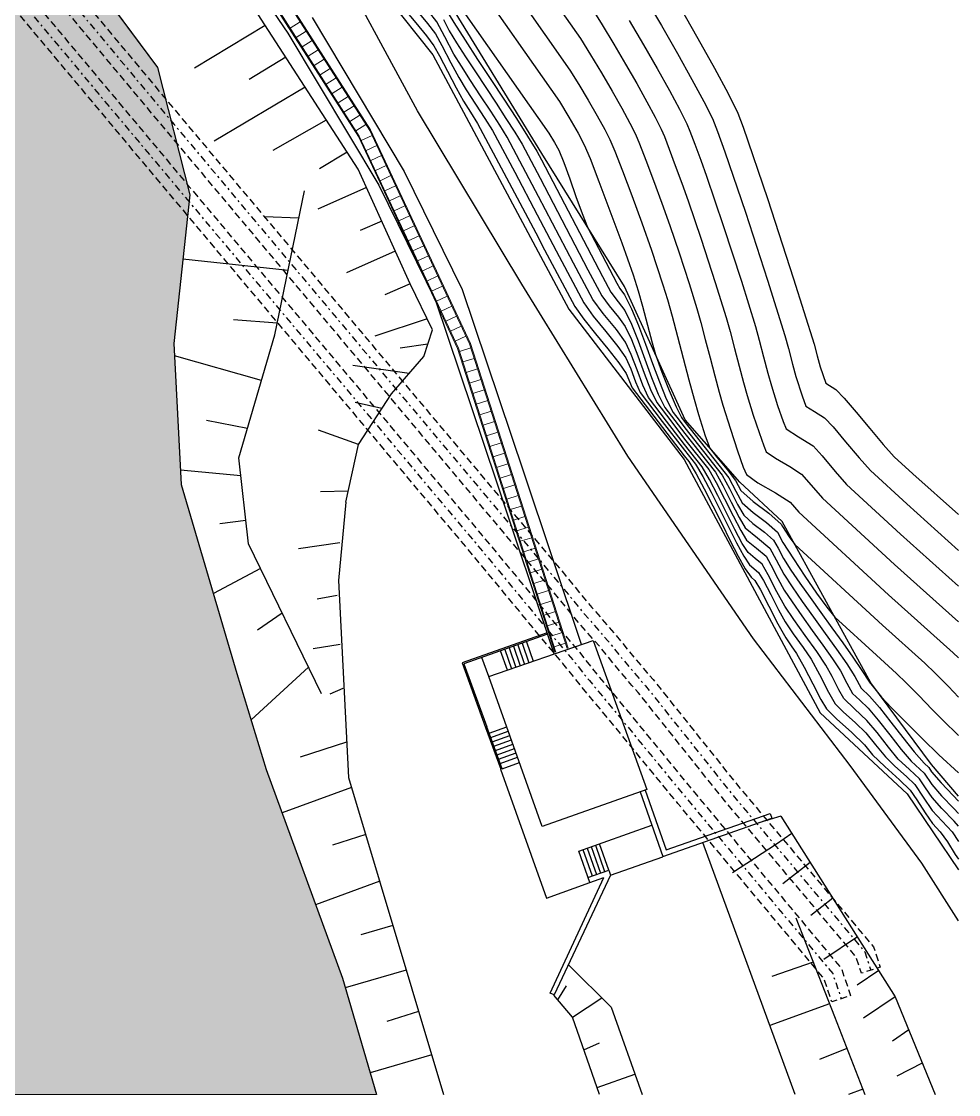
# Model space of a CAD drawing. Extents: x 106 to 63544, y 61 to 109321.
# Drawn here: x 62536.2 to 62587, y 108404 to 108462.1 of the extents above; entities that cross this region are included whole.
import ezdxf

# ---------------------------------------------------------------- set-up
doc = ezdxf.new("R2010")
doc.units = 0
doc.header["$LTSCALE"] = 1.000087
doc.linetypes.add('TRATTEGGIATA2', pattern=[9.525, 6.35, -3.175])
doc.linetypes.add('TRATTOPUNTO2', pattern=[0.5, 0.25, -0.125, 0, -0.125])
for name, color, linetype in [('Bâti', 7, 'Continuous'), ('CANALISATION', 2, 'Continuous'), ('colore lago', 131, 'Continuous'), ('Conduite 1000', 170, 'Continuous'), ('curve livello 5m', 7, 'Continuous'), ('Limite fiume', 6, 'Continuous'), ('pendenze', 2, 'Continuous'), ('Per+Mod Surf', 7, 'Continuous'), ('SCALE', 2, 'Continuous'), ('Strade', 7, 'Continuous'), ('TalusHautBas', 7, 'Continuous')]:
    doc.layers.add(name, color=color, linetype=linetype)
doc.layers.add('Colori bordi', color=5, linetype='Continuous', plot=False)
doc.layers.add('no_plot', color=5, linetype='Continuous', plot=False)

msp = doc.modelspace()

# ---------------------------------------------------------------- hatches: boundary and pattern name
at = {"layer": 'colore lago', "linetype": 'Continuous', "lineweight": 0}
msp.add_hatch(color=256, dxfattribs=at).paths.add_polyline_path([(62547.915, 108426.777), (62544.897, 108437.007), (62544.493, 108444.651), (62545.356, 108452.699), (62543.608, 108459.606), (62537.06, 108468.431), (62530.397, 108473.862), (62527.61, 108478.063), (62523.513, 108483.362), (62517.305, 108489.509), (62515.162, 108489.283), (62513.59, 108490.987), (62513.852, 108495.246), (62504.8525, 108507.6407), (62496.2824, 108519.4437), (62493.4014, 108518.757), (62485.5032, 108525.1604), (62484.7579, 108528.2876), (62471.3967, 108544.2803), (62471.5206, 108544.3809), (62471.307, 108544.63), (62466.582, 108550.14), (62461.323, 108555.669), (62452.234, 108564.908), (62445.975, 108571.355), (62438.597, 108578.993), (62431.968, 108586.051), (62422.759, 108596.383), (62419.614, 108600.43), (62408.579, 108615.912), (62402.883, 108625.0487), (62402.4305, 108624.7677), (62397.5893, 108621.7618), (62392.2713, 108618.4598), (62379.582, 108610.581), (62385.6199, 108600.9197), (62400.115, 108577.726), (62397.691, 108576.1999), (62399.555, 108573.013), (62400.542, 108570.997), (62402.182, 108566.645), (62403.779, 108562.376), (62405.518, 108558.228), (62408.196, 108552.888), (62411.192, 108547.807), (62415.156, 108541.54), (62417.6769, 108537.4811), (62418.985, 108535.375), (62423.804, 108527.74), (62427.4007, 108522.066), (62428.917, 108522.33), (62431.999, 108520.483), (62435.209, 108517.103), (62435.248, 108508.375), (62442.532, 108497.745), (62448.327, 108490.271), (62457.902, 108478.106), (62469.007, 108462.331), (62468.89, 108461.9807), (62477.152, 108449.843), (62486.864, 108436.011), (62496.889, 108418.536), (62504.8002, 108403.9745), (62555.4682, 108403.9745), (62553.625, 108410.285), (62549.503, 108421.578)])

# ---------------------------------------------------------------- linework, layer by layer
at = {"layer": 'Bâti', "color": 2, "linetype": 'Continuous'}
for p, q in [((62546.875, 108467.015), (62550.669, 108461.466)), ((62551.9834, 108462.3076), (62556.9699, 108453.9766)), ((62550.669, 108461.466), (62555.598, 108453.231)), ((62556.9699, 108453.9766), (62560.1067, 108447.5862)), ((62555.598, 108453.231), (62558.661, 108446.991)), ((62560.1067, 108447.5862), (62563.4338, 108437.7059)), ((62558.661, 108446.991), (62561.955, 108437.2091)), ((62563.4338, 108437.7059), (62566.5499, 108428.3605)), ((62561.955, 108437.2091), (62565.07, 108427.867)), ((62564.6613, 108428.9585), (62560.1042, 108427.3595)), ((62564.6878, 108428.883), (62560.2071, 108427.3108)), ((62561.561, 108426.61), (62567.207, 108428.559)), ((62567.207, 108428.559), (62570.1179, 108420.4909)), ((62560.1042, 108427.3595), (62561.3768, 108423.8601)), ((62560.2071, 108427.3108), (62561.4519, 108423.8874)), ((62561.5603, 108426.6106), (62561.176, 108427.6508)), ((62564.449, 108418.49), (62561.561, 108426.61)), ((62561.3768, 108423.8601), (62562.1998, 108421.5967)), ((62562.275, 108421.624), (62561.4519, 108423.8874)), ((62562.19, 108421.593), (62564.681, 108414.61)), ((62570.1179, 108420.4909), (62564.449, 108418.49)), ((62569.7593, 108420.3644), (62570.986, 108416.87)), ((62570.0233, 108420.4576), (62571.1575, 108417.2269)), ((62571.1575, 108417.2269), (62576.7933, 108419.2043)), ((62576.7933, 108419.2043), (62576.886, 108418.94)), ((62566.433, 108417.163), (62570.3895, 108418.5692)), ((62570.986, 108416.87), (62576.886, 108418.94)), ((62568.1533, 108415.8638), (62570.9859, 108416.852)), ((62564.871, 108409.4671), (62567.795, 108415.733)), ((62568.1533, 108415.8638), (62565.088, 108409.369)), ((62564.681, 108414.61), (62567.024, 108415.4581)), ((62565.088, 108409.369), (62564.871, 108409.4671))]:
    msp.add_line(p, q, dxfattribs=at)
at = {"layer": 'CANALISATION', "linetype": 'Continuous', "lineweight": 0}
for p, q in [((62551.3446, 108462.0758), (62550.8007, 108461.7279)), ((62551.6679, 108461.5704), (62551.124, 108461.2225)), ((62551.9912, 108461.065), (62551.4473, 108460.717)), ((62552.3146, 108460.5596), (62551.7706, 108460.2116)), ((62552.6379, 108460.0541), (62552.094, 108459.7062)), ((62552.9612, 108459.5487), (62552.4173, 108459.2008)), ((62553.2845, 108459.0433), (62552.7406, 108458.6953)), ((62553.6079, 108458.5378), (62553.0639, 108458.1899)), ((62553.9312, 108458.0324), (62553.3873, 108457.6845)), ((62554.2545, 108457.527), (62553.7106, 108457.179)), ((62554.5778, 108457.0215), (62554.0339, 108456.6736)), ((62554.9012, 108456.5161), (62554.3572, 108456.1682)), ((62554.6501, 108455.6459), (62555.235, 108455.9193)), ((62554.9041, 108455.1024), (62555.489, 108455.3757)), ((62555.1581, 108454.5588), (62555.7431, 108454.8322)), ((62555.4121, 108454.0152), (62555.9971, 108454.2886)), ((62555.6662, 108453.4717), (62556.2511, 108453.745)), ((62555.9202, 108452.9281), (62556.5052, 108453.2015)), ((62556.1742, 108452.3845), (62556.7592, 108452.6579)), ((62556.4283, 108451.8409), (62557.0132, 108452.1143)), ((62556.6823, 108451.2974), (62557.2673, 108451.5707)), ((62556.9363, 108450.7538), (62557.5213, 108451.0272)), ((62557.1904, 108450.2102), (62557.7753, 108450.4836)), ((62557.4444, 108449.6667), (62558.0294, 108449.94)), ((62557.6984, 108449.1231), (62558.2834, 108449.3965)), ((62557.9525, 108448.5795), (62558.5374, 108448.8529)), ((62558.2065, 108448.036), (62558.7914, 108448.3093)), ((62558.4605, 108447.4924), (62559.0455, 108447.7658)), ((62558.7146, 108446.9488), (62559.2995, 108447.2222)), ((62558.9686, 108446.4053), (62559.5535, 108446.6786)), ((62559.2226, 108445.8617), (62559.8076, 108446.1351)), ((62559.4767, 108445.3181), (62560.0616, 108445.5915)), ((62559.7307, 108444.7745), (62560.3156, 108445.0479)), ((62559.9631, 108444.2225), (62560.5779, 108444.4198)), ((62560.1464, 108443.6512), (62560.7612, 108443.8485)), ((62560.3298, 108443.0799), (62560.9445, 108443.2772)), ((62560.5131, 108442.5086), (62561.1279, 108442.7059)), ((62560.6964, 108441.9373), (62561.3112, 108442.1346)), ((62560.8798, 108441.366), (62561.4946, 108441.5633)), ((62561.0631, 108440.7947), (62561.6779, 108440.992)), ((62561.2465, 108440.2234), (62561.8612, 108440.4207)), ((62561.4298, 108439.6521), (62562.0446, 108439.8494)), ((62561.6131, 108439.0808), (62562.2279, 108439.2781)), ((62561.7965, 108438.5095), (62562.4113, 108438.7068)), ((62561.9798, 108437.9382), (62562.5946, 108438.1354)), ((62562.1631, 108437.3669), (62562.7779, 108437.5641)), ((62562.3465, 108436.7955), (62562.9613, 108436.9928)), ((62562.5298, 108436.2242), (62563.1446, 108436.4215)), ((62562.7132, 108435.6529), (62563.328, 108435.8502)), ((62562.8965, 108435.0816), (62563.5113, 108435.2789)), ((62563.0798, 108434.5103), (62563.6946, 108434.7076)), ((62563.2632, 108433.939), (62563.878, 108434.1363)), ((62563.4465, 108433.3677), (62564.0613, 108433.565)), ((62563.6299, 108432.7964), (62564.2447, 108432.9937)), ((62563.8132, 108432.2251), (62564.428, 108432.4224)), ((62563.9965, 108431.6538), (62564.6113, 108431.8511)), ((62564.1799, 108431.0825), (62564.7947, 108431.2798)), ((62564.3632, 108430.5112), (62564.978, 108430.7085)), ((62564.5466, 108429.9399), (62565.1613, 108430.1372)), ((62564.7299, 108429.3686), (62565.3447, 108429.5659)), ((62564.9132, 108428.7973), (62565.528, 108428.9946)), ((62565.0966, 108428.226), (62565.7114, 108428.4233))]:
    msp.add_line(p, q, dxfattribs=at)
at = {"layer": 'CANALISATION', "linetype": 'Continuous', "lineweight": 0, "flags": 128}
for points in [[(62528.2596, 108491.2722), (62542.1456, 108474.6968), (62549.2772, 108465.3077), (62555.1051, 108456.1973), (62560.5092, 108444.6337), (62565.8027, 108428.1387)], [(62528.3057, 108491.2951), (62542.1847, 108474.728), (62549.3182, 108465.3363), (62555.149, 108456.2215), (62560.5559, 108444.652), (62565.8503, 108428.154)], [(62527.6644, 108490.9773), (62541.6407, 108474.2939), (62548.7473, 108464.9378), (62554.5382, 108455.8853), (62559.9069, 108444.3974), (62565.1879, 108427.9414)], [(62541.598, 108474.267), (62548.706, 108464.909), (62554.494, 108455.861), (62559.86, 108444.379), (62565.14, 108427.926)]]:
    msp.add_lwpolyline(points, dxfattribs=at)
at = {"layer": 'Colori bordi', "linetype": 'Continuous', "lineweight": 0, "flags": 128}
msp.add_lwpolyline([(62504.8002, 108403.9745), (62555.4682, 108403.9745), (62553.625, 108410.285), (62549.503, 108421.578), (62547.915, 108426.777), (62544.897, 108437.007), (62544.493, 108444.651), (62545.356, 108452.699), (62543.608, 108459.606), (62537.06, 108468.431), (62530.397, 108473.862), (62527.61, 108478.063), (62523.513, 108483.362), (62517.305, 108489.509), (62515.162, 108489.283), (62513.59, 108490.987), (62513.852, 108495.246), (62504.8525, 108507.6407)], dxfattribs=at)
at = {"layer": 'Conduite 1000', "linetype": 'TRATTEGGIATA2', "ltscale": 0.06, "flags": 128}
for points, elevation in [([(62462.9512, 108569.2657), (62468.4824, 108563.3128), (62474.0661, 108557.7872), (62475.014, 108556.5127), (62475.8059, 108554.7543), (62477.0424, 108551.1583), (62484.6732, 108530.1387), (62485.7963, 108527.9599), (62486.5393, 108527.0303), (62496.1466, 108515.4614), (62498.0152, 108513.1882), (62499.3142, 108511.6699), (62499.5082, 108511.4472), (62501.8597, 108508.7498), (62502.0441, 108508.5322), (62503.0963, 108507.2963), (62503.1689, 108507.2104), (62506.6693, 108502.9619), (62510.917, 108497.7962), (62515.1719, 108492.6229), (62520.1983, 108486.5526), (62525.2248, 108480.4821), (62530.3609, 108474.3132), (62535.4986, 108468.1441), (62540.212, 108462.4972), (62544.9265, 108456.8508), (62565.7129, 108432.084), (62567.1282, 108430.3596), (62568.4112, 108428.8976), (62569.1632, 108427.9614), (62570.1135, 108426.8345), (62570.4573, 108426.4502), (62575.0818, 108420.6623), (62582.3987, 108411.9698), (62582.7541, 108410.8717), (62581.736, 108410.5422), (62581.4452, 108411.4411), (62574.2544, 108419.9837), (62569.6399, 108425.7591), (62569.3056, 108426.1328), (62568.337, 108427.2813), (62567.5916, 108428.2094), (62566.3123, 108429.6671), (62564.8895, 108431.4007), (62544.106, 108456.1639), (62539.3905, 108461.8115), (62534.6768, 108467.4589), (62529.5386, 108473.6285), (62524.4016, 108479.7986), (62519.3742, 108485.8702), (62514.3466, 108491.9418), (62510.0905, 108497.1166), (62505.8435, 108502.2815), (62502.3472, 108506.525), (62502.2802, 108506.6043), (62501.2286, 108507.8395), (62501.0483, 108508.0522), (62498.7013, 108510.7445), (62498.5043, 108510.9707), (62497.1954, 108512.5006), (62495.3217, 108514.7799), (62485.7097, 108526.3544), (62484.894, 108527.375), (62483.6908, 108529.7093), (62476.0336, 108550.8017), (62474.8101, 108554.3597), (62474.086, 108555.9673), (62473.2559, 108557.0837), (62467.7138, 108562.568), (62462.1673, 108568.5373)], 279.04), ([(62463.4049, 108565.5735), (62465.1329, 108563.7906), (62469.0196, 108559.7935), (62472.9146, 108555.7891), (62473.7675, 108554.6834), (62474.27, 108553.5014), (62475.0525, 108551.2122), (62475.9588, 108548.4239), (62476.8635, 108545.6402), (62482.4028, 108528.7756), (62483.5984, 108526.2572), (62484.1581, 108525.6088), (62494.4369, 108513.4403), (62495.976, 108511.5754), (62496.9903, 108510.4562), (62498.4691, 108508.9416), (62499.9694, 108507.403), (62500.1422, 108507.2143), (62501.3406, 108505.9515), (62503.0506, 108503.8705), (62504.7675, 108501.7819), (62509.8891, 108495.6219), (62515.0136, 108489.4608), (62518.1954, 108485.6222), (62525.2642, 108477.0979), (62530.3913, 108470.9779), (62534.0317, 108466.6327), (62535.5287, 108464.845), (62535.6419, 108464.7079), (62536.737, 108463.4037), (62545.2421, 108453.2532), (62545.4179, 108453.0439), (62561.2042, 108434.2469), (62563.1658, 108431.8869), (62565.5613, 108428.9803), (62566.3957, 108428.0114), (62567.4178, 108426.7306), (62568.8053, 108425.0665), (62572.6235, 108420.4216), (62576.6085, 108415.6459), (62580.6584, 108410.7924), (62581.1523, 108409.3365), (62580.1391, 108408.9928), (62579.7091, 108410.2599), (62575.7869, 108414.9604), (62571.7994, 108419.7391), (62567.9811, 108424.3842), (62566.5886, 108426.0542), (62565.5718, 108427.3283), (62564.743, 108428.2909), (62562.3415, 108431.2047), (62560.3831, 108433.5609), (62544.5985, 108452.3558), (62544.4224, 108452.5655), (62535.9172, 108462.716), (62534.8195, 108464.0233), (62534.7059, 108464.161), (62533.2115, 108465.9455), (62529.5711, 108470.2908), (62524.4423, 108476.4128), (62517.3716, 108484.9394), (62514.1904, 108488.7772), (62509.0663, 108494.9378), (62503.9428, 108501.1001), (62502.2239, 108503.1912), (62500.5381, 108505.2427), (62499.3593, 108506.4847), (62499.1915, 108506.6682), (62497.7035, 108508.1941), (62496.2108, 108509.723), (62495.1665, 108510.8753), (62493.6156, 108512.7545), (62483.3444, 108524.9139), (62482.6939, 108525.6677), (62481.4073, 108528.3777), (62475.8465, 108545.3078), (62474.9412, 108548.0931), (62474.0375, 108550.8738), (62473.27, 108553.1186), (62472.8365, 108554.1386), (62472.1049, 108555.087), (62468.2524, 108559.0475), (62464.3651, 108563.0454), (62462.6366, 108564.8289)], 277.8334)]:
    msp.add_lwpolyline(points, close=True, dxfattribs=dict(at, elevation=elevation))
at = {"layer": 'Conduite 1000', "linetype": 'TRATTOPUNTO2', "ltscale": 1.5, "flags": 128}
for points, elevation in [([(62462.5593, 108568.9015), (62468.0981, 108562.9404), (62473.661, 108557.4355), (62474.55, 108556.24), (62475.308, 108554.557), (62476.538, 108550.98), (62484.182, 108529.924), (62485.3452, 108527.6675), (62486.1245, 108526.6924), (62495.7341, 108515.1206), (62497.6053, 108512.8444), (62498.9092, 108511.3203), (62499.1048, 108511.0959), (62501.454, 108508.401), (62501.6364, 108508.1859), (62502.6883, 108506.9503), (62502.758, 108506.8677), (62506.2564, 108502.6217), (62510.5037, 108497.4564), (62514.7592, 108492.2824), (62519.7862, 108486.2114), (62524.8132, 108480.1404), (62529.9497, 108473.9709), (62535.0877, 108467.8015), (62539.8012, 108462.1544), (62544.5162, 108456.5074), (62565.3012, 108431.7424), (62566.7202, 108430.0134), (62568.0014, 108428.5535), (62568.7501, 108427.6214), (62569.7096, 108426.4836), (62570.0486, 108426.1046), (62574.6681, 108420.323), (62581.9219, 108411.7054), (62582.245, 108410.707)], 279.04), ([(62463.0208, 108565.2012), (62464.749, 108563.418), (62468.636, 108559.4205), (62472.5098, 108555.4381), (62473.302, 108554.411), (62473.77, 108553.31), (62474.545, 108551.043), (62475.45, 108548.2585), (62476.355, 108545.474), (62481.9051, 108528.5766), (62483.1462, 108525.9624), (62483.7512, 108525.2614), (62494.0262, 108513.0974), (62495.5712, 108511.2253), (62496.6005, 108510.0896), (62498.0863, 108508.5678), (62499.5805, 108507.0356), (62499.7508, 108506.8495), (62500.9393, 108505.5971), (62502.6372, 108503.5309), (62504.3551, 108501.441), (62509.4777, 108495.2799), (62514.602, 108489.119), (62517.7835, 108485.2808), (62524.8532, 108476.7554), (62529.9812, 108470.6344), (62533.6216, 108466.2891), (62535.1173, 108464.503), (62535.2307, 108464.3656), (62536.3271, 108463.0599), (62544.8322, 108452.9094), (62545.0082, 108452.6999), (62560.7936, 108433.9039), (62562.7537, 108431.5458), (62565.1522, 108428.6356), (62565.9837, 108427.6699), (62567.0032, 108426.3924), (62568.3932, 108424.7254), (62572.2114, 108420.0804), (62576.1977, 108415.3031), (62580.1838, 108410.5261), (62580.6457, 108409.1646)], 277.8334)]:
    msp.add_lwpolyline(points, dxfattribs=dict(at, elevation=elevation))
at = {"layer": 'curve livello 5m', "color": 2, "flags": 128}
for points in [[(62563.2094, 108465.8948), (62566.5219, 108461.1687), (62567.072, 108460.2844), (62567.6562, 108459.3121), (62568.2329, 108458.3239), (62568.7608, 108457.3916), (62569.1984, 108456.5874), (62569.5044, 108455.9833), (62569.5044, 108455.9833), (62569.723, 108455.463), (62570.0625, 108454.5895), (62570.4782, 108453.4814), (62570.9258, 108452.2575), (62571.3606, 108451.0366), (62571.3606, 108451.0366), (62571.8616, 108449.5608), (62572.404, 108447.8971), (62572.8253, 108446.5446), (62572.8253, 108446.5446), (62573.039, 108445.787), (62573.2832, 108444.8691), (62573.5413, 108443.8771), (62573.7964, 108442.8971), (62574.032, 108442.0154), (62574.2311, 108441.3181), (62574.2311, 108441.3181), (62574.6399, 108440.0134), (62575.0301, 108438.8327), (62575.3416, 108437.9525), (62575.5141, 108437.5497), (62575.5141, 108437.5497), (62576.1276, 108437.1128), (62577.0872, 108436.5711), (62577.879, 108436.0548), (62577.879, 108436.0548), (62578.3422, 108435.5232), (62583.2064, 108431.0428), (62586.7118, 108427.9065), (62587, 108427.6194)], [(62559.0975, 108462.1987), (62559.4169, 108461.5938), (62559.4169, 108461.5938), (62559.8135, 108460.9409), (62560.2929, 108460.1878), (62560.8274, 108459.368), (62561.3892, 108458.515), (62561.9508, 108457.6625), (62562.4843, 108456.844), (62562.9622, 108456.093), (62563.3568, 108455.443), (62563.3568, 108455.443), (62563.8421, 108454.5281), (62564.3321, 108453.6045), (62566.9272, 108448.6443), (62567.6719, 108447.2407), (62568.0837, 108446.6929), (62568.5898, 108446.0709), (62568.9484, 108445.5814), (62568.9484, 108445.5814), (62569.2873, 108444.8714), (62569.6285, 108443.9875), (62569.9706, 108443.0453), (62570.312, 108442.1607), (62570.6512, 108441.4495), (62570.6512, 108441.4495), (62571.4081, 108440.4632), (62572.163, 108439.4795), (62573.4706, 108437.8226), (62573.8714, 108437.1275), (62574.3257, 108436.2392), (62574.7847, 108435.3168), (62575.2, 108434.5191), (62575.523, 108434.0051), (62575.523, 108434.0051), (62576.0485, 108433.5674), (62576.5741, 108433.1297), (62576.5741, 108433.1297), (62576.8377, 108432.6691), (62577.2188, 108431.9252), (62577.5625, 108431.2927), (62577.5625, 108431.2927), (62577.9804, 108430.6551), (62578.5038, 108429.9103), (62579.0798, 108429.1117), (62579.656, 108428.313), (62580.1797, 108427.5677), (62580.5982, 108426.9294), (62580.5982, 108426.9294), (62580.9568, 108426.256), (62581.2622, 108425.6964), (62581.2622, 108425.6964), (62581.6501, 108425.3259), (62582.1088, 108424.8966), (62582.1088, 108424.8966), (62582.6505, 108424.2571), (62583.2752, 108423.4612), (62583.8992, 108422.6664), (62584.4384, 108422.0304), (62584.4384, 108422.0304), (62585.135, 108421.3751), (62585.5506, 108420.7592), (62586.0774, 108420.1615), (62586.7439, 108419.4682), (62587, 108419.2018)]]:
    msp.add_lwpolyline(points, dxfattribs=at)
at = {"layer": 'Limite fiume', "color": 2, "linetype": 'Continuous'}
for p, q in [((62537.06, 108468.431), (62543.608, 108459.606)), ((62543.608, 108459.606), (62545.356, 108452.699)), ((62545.356, 108452.699), (62544.493, 108444.651)), ((62544.493, 108444.651), (62544.897, 108437.007)), ((62544.897, 108437.007), (62547.915, 108426.777)), ((62547.915, 108426.777), (62549.503, 108421.578)), ((62549.503, 108421.578), (62553.625, 108410.285)), ((62578.1438, 108403.9745), (62573.1458, 108417.6278)), ((62565.89, 108410.973), (62568.188, 108408.715)), ((62553.625, 108410.285), (62555.4682, 108403.9745)), ((62568.188, 108408.715), (62569.8667, 108403.9745))]:
    msp.add_line(p, q, dxfattribs=at)
at = {"layer": 'no_plot', "flags": 128}
for points in [[(62561.8847, 108465.2642), (62565.9511, 108459.4622), (62566.4345, 108458.6823), (62566.9448, 108457.8253), (62567.43, 108456.9817), (62567.8381, 108456.2419), (62568.1172, 108455.6963), (62568.3821, 108455.0658), (62568.7936, 108454.0071), (62569.2975, 108452.6642), (62569.8399, 108451.1809), (62570.3668, 108449.7011), (62570.665, 108448.8228), (62570.9878, 108447.8327), (62571.2385, 108447.0278), (62571.4932, 108446.1252), (62571.7841, 108445.0316), (62572.0916, 108443.8497), (62572.3956, 108442.6822), (62572.6762, 108441.6317), (62572.9135, 108440.801), (62573.2818, 108439.6578), (62573.5303, 108438.9893), (62573.9024, 108438.4888), (62574.4602, 108437.8228), (62574.9155, 108437.234), (62575.2084, 108436.6891), (62575.8755, 108436.0938), (62576.7227, 108435.4678), (62577.39, 108434.8723), (62577.4619, 108434.7386), (62577.8236, 108434.1896), (62578.1333, 108433.7736), (62582.8777, 108429.4034), (62585.176, 108427.3471), (62585.7348, 108426.7948), (62586.4486, 108426.0681), (62587, 108425.5063)], [(62560.5599, 108464.6336), (62565.3804, 108457.7558), (62565.8937, 108456.9157), (62566.3936, 108456.0467), (62566.73, 108455.4094), (62567.0413, 108454.6686), (62567.5247, 108453.4247), (62568.1167, 108451.847), (62568.754, 108450.1043), (62569.3731, 108448.3657), (62569.6518, 108447.511), (62569.8813, 108446.6778), (62570.1499, 108445.645), (62570.402, 108444.6806), (62570.5819, 108444.053), (62570.928, 108443.0954), (62571.3218, 108442.1005), (62571.6975, 108441.2283), (62571.9889, 108440.6389), (62572.0879, 108440.51), (62572.1865, 108440.3815), (62574.5542, 108437.3812), (62574.9424, 108436.6491), (62575.2871, 108436.0181), (62575.8678, 108435.4999), (62576.6052, 108434.955), (62577.186, 108434.4366), (62577.4871, 108433.8771), (62578.0513, 108432.9884), (62578.6818, 108432.0434), (62579.3111, 108431.1388), (62579.8718, 108430.3717), (62580.2965, 108429.839), (62582.5491, 108427.764), (62583.6403, 108426.7877), (62584.1712, 108426.2658), (62584.8465, 108425.5813), (62585.5787, 108424.8335), (62586.2799, 108424.1218), (62586.8625, 108423.5454), (62587, 108423.4188)], [(62559.2352, 108464.003), (62564.8097, 108456.0494), (62565.1156, 108455.5408), (62565.3429, 108455.1224), (62565.6185, 108454.4544), (62565.938, 108453.5762), (62566.2758, 108452.6159), (62566.6063, 108451.7019), (62566.9039, 108450.9623), (62568.4915, 108447.9279), (62568.6475, 108447.6339), (62568.9149, 108447.2863), (62569.288, 108446.5388), (62569.6633, 108445.6282), (62570.04, 108444.6197), (62570.4172, 108443.5785), (62570.794, 108442.5695), (62571.1695, 108441.658), (62571.543, 108440.9091), (62571.8613, 108440.4944), (62572.1787, 108440.0808), (62574.193, 108437.5283), (62574.5934, 108436.7994), (62575.0271, 108435.9323), (62575.3657, 108435.3471), (62575.86, 108434.906), (62576.4876, 108434.4422), (62576.982, 108434.001), (62577.223, 108433.5601), (62577.5122, 108433.0157), (62577.9183, 108432.3849), (62578.4083, 108431.6688), (62578.9583, 108430.8916), (62579.5444, 108430.0778), (62580.1425, 108429.2516), (62580.7287, 108428.4376), (62581.279, 108427.66), (62581.7696, 108426.9432), (62582.1763, 108426.3117), (62582.2067, 108426.2552), (62582.2455, 108426.2186), (62582.8344, 108425.4939), (62583.3568, 108424.9413), (62584.1452, 108424.139), (62585.0542, 108423.2333), (62585.9384, 108422.3706), (62587, 108421.3934)], [(62569.9939, 108463.4214), (62570.9065, 108461.8734), (62571.7775, 108460.3591), (62572.5594, 108458.961), (62573.2047, 108457.7618), (62573.6659, 108456.8441), (62573.9423, 108456.1428), (62574.3418, 108455.0428), (62575.4513, 108451.7746), (62576.6526, 108448.0903), (62577.5855, 108445.0951), (62577.7805, 108444.3816), (62577.9991, 108443.5419), (62578.1842, 108442.8694), (62578.5244, 108441.8111), (62578.7305, 108441.2647), (62579.1913, 108440.9654), (62579.7376, 108440.6282), (62580.2008, 108440.1339), (62580.8827, 108439.3274), (62581.6142, 108438.4571), (62582.2263, 108437.7718), (62584.1923, 108435.9609), (62587, 108433.4488)], [(62556.9295, 108462.8214), (62557.5969, 108462.0266), (62558.1844, 108461.3119), (62558.5821, 108460.7821), (62558.889, 108460.2379), (62559.3237, 108459.3985), (62559.7863, 108458.5009), (62560.1772, 108457.7821), (62560.5645, 108457.1776), (62560.9509, 108456.5744), (62562.5172, 108453.6217), (62564.0984, 108450.641), (62564.5808, 108449.7189), (62566.2085, 108446.651), (62566.6943, 108445.9774), (62567.3303, 108445.1802), (62568.0024, 108444.3572), (62568.5966, 108443.6059), (62568.9986, 108443.0241), (62569.3135, 108442.2602), (62570.7284, 108440.4163), (62572.1395, 108438.5775), (62572.3869, 108438.264), (62572.784, 108437.6014), (62573.227, 108436.7767), (62573.6964, 108435.8535), (62574.1728, 108434.8956), (62574.6368, 108433.9668), (62575.0687, 108433.1308), (62575.4493, 108432.4513), (62575.759, 108431.992), (62575.9622, 108431.8228), (62576.2684, 108431.3082), (62576.7237, 108430.4294), (62577.2171, 108429.4687), (62577.638, 108428.7084), (62577.9344, 108428.2822), (62578.2311, 108427.8558), (62578.6331, 108427.1312), (62579.103, 108426.2186), (62579.5405, 108425.3752), (62579.8455, 108424.8583), (62580.3842, 108424.3231), (62581.2119, 108423.5756), (62581.9039, 108422.9135), (62582.3375, 108422.3801), (62583.0027, 108421.7436), (62583.8026, 108421.0231), (62584.3772, 108420.4612), (62584.7454, 108419.9382), (62585.192, 108419.2403), (62585.594, 108418.658), (62586.0063, 108418.2119), (62586.3937, 108417.6533), (62586.8252, 108416.9802), (62587, 108416.7287)], [(62557.6201, 108462.7236), (62558.2411, 108461.9771), (62558.6614, 108461.4269), (62558.6614, 108461.4269), (62559.0116, 108460.7915), (62559.4948, 108459.8519), (62559.9238, 108459.0527), (62560.3305, 108458.3999), (62560.8394, 108457.6234), (62561.3478, 108456.8476), (62561.7528, 108456.1972), (62562.9588, 108453.9239), (62564.1763, 108451.6288), (62565.3629, 108449.3607), (62566.6963, 108446.8476), (62567.2166, 108446.1389), (62567.8927, 108445.3033), (62568.5419, 108444.4971), (62568.9819, 108443.8766), (62569.2404, 108443.2889), (62569.5007, 108442.5784), (62569.7594, 108441.99), (62570.955, 108440.4319), (62572.1473, 108438.8782), (62572.7481, 108438.1169), (62573.1464, 108437.4456), (62573.5936, 108436.6005), (62574.0646, 108435.6643), (62574.534, 108434.7197), (62574.9766, 108433.8495), (62575.3671, 108433.1364), (62575.6803, 108432.663), (62576.1662, 108432.2584), (62576.4305, 108431.8142), (62576.8235, 108431.0555), (62577.2495, 108430.2262), (62577.6128, 108429.5698), (62578.0492, 108428.9289), (62578.5833, 108428.1885), (62579.0201, 108427.547), (62579.4671, 108426.7267), (62579.9632, 108425.7602), (62580.3178, 108425.1376), (62580.7508, 108424.7075), (62581.416, 108424.1067), (62581.9722, 108423.5745), (62582.5057, 108422.918), (62583.0378, 108422.2635), (62583.557, 108421.7667), (62584.1814, 108421.2044), (62584.6298, 108420.7658), (62585.0898, 108420.0881), (62585.5795, 108419.3584), (62586.1148, 108418.7794), (62586.6497, 108418.2006), (62587, 108417.6806)], [(62587, 108418.5151), (62586.7573, 108418.7849), (62586.1013, 108419.4628), (62585.565, 108420.0588), (62585.565, 108420.0588), (62585.2131, 108420.5833), (62584.8824, 108421.0704), (62584.8824, 108421.0704), (62584.3388, 108421.5852), (62583.7381, 108422.147), (62583.7381, 108422.147), (62583.1974, 108422.7963), (62582.5833, 108423.5832), (62582.0405, 108424.2356), (62582.0405, 108424.2356), (62581.3629, 108424.8697), (62580.79, 108425.417), (62580.79, 108425.417), (62580.522, 108425.8876), (62580.147, 108426.6181), (62579.8092, 108427.2382), (62579.8092, 108427.2382), (62579.3185, 108427.9707), (62578.698, 108428.8352), (62578.0777, 108429.6995), (62577.5877, 108430.4313), (62577.5877, 108430.4313), (62577.1643, 108431.2103), (62576.6948, 108432.1266), (62576.3701, 108432.6941), (62576.3701, 108432.6941), (62575.9859, 108433.0141), (62575.6017, 108433.3341), (62575.6017, 108433.3341), (62575.2841, 108433.8251), (62574.882, 108434.5777), (62574.4293, 108435.4801), (62573.9603, 108436.4207), (62573.5089, 108437.2878), (62573.1093, 108437.9698), (62573.1093, 108437.9698), (62572.1552, 108439.1788), (62571.1816, 108440.4475), (62570.2053, 108441.7197), (62569.8962, 108442.3902), (62569.585, 108443.2251), (62569.274, 108444.0595), (62568.9651, 108444.729), (62568.9651, 108444.729), (62568.4648, 108445.4119), (62567.7587, 108446.2798), (62567.1841, 108447.0441), (62567.1841, 108447.0441), (62566.1451, 108449.0025), (62564.2542, 108452.6166), (62563.4005, 108454.226), (62562.5548, 108455.8201), (62562.1551, 108456.4722), (62561.6589, 108457.2413), (62561.1143, 108458.0692), (62560.5693, 108458.8976), (62560.072, 108459.6684), (62559.6704, 108460.3232), (62559.6704, 108460.3232), (62559.1729, 108461.2653), (62558.7407, 108462.0717), (62558.7407, 108462.0717), (62558.289, 108462.6499)], [(62559.1635, 108462.8643), (62559.6663, 108462.0365), (62560.2741, 108461.0817), (62560.9517, 108460.0423), (62561.6641, 108458.9608), (62562.3761, 108457.88), (62563.0526, 108456.8421), (62563.6585, 108455.8899), (62564.1588, 108455.0659), (62564.2838, 108454.8302), (62564.41, 108454.5923), (62567.7094, 108448.2861), (62568.1597, 108447.4373), (62568.5638, 108446.9157), (62568.9316, 108446.4338), (62569.2905, 108445.7008), (62569.6517, 108444.797), (62570.0141, 108443.8078), (62570.3765, 108442.8183), (62570.7379, 108441.9137), (62571.0971, 108441.1793), (62571.6347, 108440.4788), (62572.1708, 108439.7801), (62573.8318, 108437.6755), (62574.2335, 108436.9642), (62574.6858, 108436.0646), (62575.1143, 108435.2207), (62575.4444, 108434.6761), (62576.1112, 108434.1208), (62576.7781, 108433.5653), (62577.1231, 108432.934), (62577.5374, 108432.1542), (62577.9819, 108431.471), (62578.5317, 108430.6808), (62579.1446, 108429.8262), (62579.7787, 108428.9502), (62580.3918, 108428.0954), (62580.942, 108427.3046), (62581.3872, 108426.6205), (62581.7345, 108425.9758), (62582.1772, 108425.5576), (62582.7162, 108424.9296), (62583.3364, 108424.1486), (62583.9834, 108423.3173), (62584.6023, 108422.5381), (62585.1387, 108421.9139), (62585.3876, 108421.6797), (62585.5361, 108421.4596), (62586.0538, 108420.8632), (62586.7084, 108420.1732), (62587, 108419.8728)], [(62567.0926, 108462.8751), (62567.6893, 108461.9187), (62568.3234, 108460.8703), (62568.9617, 108459.7876), (62569.5709, 108458.7285), (62570.1177, 108457.7507), (62570.569, 108456.912), (62570.8916, 108456.2702), (62571.0638, 108455.8602), (62571.3313, 108455.1718), (62571.659, 108454.2986), (62572.0117, 108453.3342), (62572.3543, 108452.372), (62573.0581, 108450.2987), (62573.8202, 108447.9615), (62574.412, 108446.0614), (62574.6228, 108445.3085), (62574.8652, 108444.389), (62575.1159, 108443.4234), (62575.3516, 108442.532), (62575.5488, 108441.8352), (62575.8794, 108440.7802), (62576.1949, 108439.8255), (62576.4467, 108439.1138), (62576.5863, 108438.788), (62577.0823, 108438.4347), (62577.8583, 108437.9967), (62578.4985, 108437.5793), (62579.0223, 108436.9843), (62579.6369, 108436.2727), (62583.535, 108432.6822), (62587, 108429.5819)], [(62571.879, 108462.9163), (62572.8809, 108461.1744), (62573.7803, 108459.5662), (62574.5226, 108458.1867), (62575.0531, 108457.131), (62575.3355, 108456.3782), (62576.6478, 108452.5125), (62578.0688, 108448.1546), (62579.1723, 108444.6119), (62579.3401, 108443.9865), (62579.5019, 108443.3866), (62579.8027, 108442.5031), (62580.3571, 108442.1526), (62580.7991, 108441.6918), (62581.4465, 108440.9365), (62582.1893, 108440.0484), (62582.9175, 108439.1894), (62583.521, 108438.5213), (62584.5209, 108437.6003), (62587, 108435.3822)], [(62569.1587, 108462.1458), (62569.9341, 108460.8305), (62570.6742, 108459.5438), (62571.3386, 108458.3559), (62571.8869, 108457.3369), (62572.2787, 108456.5571), (62572.448, 108456.148), (62572.7161, 108455.4476), (62573.0328, 108454.5896), (62573.3481, 108453.7074), (62574.2547, 108451.0367), (62575.2364, 108448.0259), (62575.9988, 108445.5783), (62576.2043, 108444.8364), (62576.4407, 108443.9318), (62576.673, 108443.0439), (62576.8665, 108442.3523), (62577.2022, 108441.2902), (62577.4955, 108440.4288), (62577.6584, 108440.0264), (62578.3263, 108439.5926), (62579.1181, 108439.1037), (62579.6096, 108438.564), (62580.3115, 108437.727), (62580.9316, 108437.0223), (62583.8636, 108434.3215), (62587, 108431.5154)]]:
    msp.add_lwpolyline(points, dxfattribs=at)
at = {"layer": 'pendenze', "linetype": 'Continuous'}
for p, q in [((62549.4479, 108461.8765), (62545.6212, 108459.5588)), ((62550.5599, 108460.1544), (62548.5678, 108458.9543)), ((62551.6061, 108458.5345), (62546.6834, 108455.6149)), ((62552.7532, 108456.758), (62549.8562, 108455.1084)), ((62553.8785, 108455.0155), (62552.3836, 108454.1077)), ((62554.9223, 108453.1102), (62552.2944, 108451.933)), ((62551.271, 108451.4367), (62549.4147, 108451.5155)), ((62555.7577, 108451.2737), (62554.5819, 108450.7649)), ((62556.4917, 108449.6597), (62553.8441, 108448.4737)), ((62550.6866, 108448.6098), (62544.9831, 108449.2214)), ((62557.303, 108447.876), (62555.9284, 108447.2812)), ((62550.0971, 108445.7579), (62547.7191, 108445.9436)), ((62558.2115, 108445.9972), (62555.379, 108445.047)), ((62558.2535, 108444.6242), (62556.7471, 108444.3965)), ((62549.2422, 108442.6425), (62544.5284, 108443.9817)), ((62557.2398, 108443.0323), (62554.1865, 108443.465)), ((62555.7656, 108441.1242), (62554.3112, 108441.4628)), ((62548.4876, 108440.057), (62546.2604, 108440.4742)), ((62554.504, 108439.186), (62552.324, 108439.9669)), ((62548.1288, 108437.4916), (62544.8556, 108437.791)), ((62553.9375, 108436.6598), (62552.4321, 108436.622)), ((62548.4016, 108435.0738), (62546.9919, 108434.8836)), ((62553.4874, 108433.8634), (62551.2553, 108433.5303)), ((62549.1933, 108432.467), (62546.6347, 108431.117)), ((62553.3335, 108431.0029), (62552.2649, 108430.8036)), ((62550.3633, 108430.0559), (62549.0324, 108429.1282)), ((62553.5024, 108428.356), (62552.0419, 108428.1187)), ((62551.7898, 108427.1161), (62548.6833, 108424.2619)), ((62553.655, 108425.9642), (62552.9363, 108425.6532)), ((62553.8404, 108423.0578), (62551.3392, 108422.2388)), ((62554.1232, 108420.6127), (62550.3571, 108419.2381)), ((62577.373, 108419.06), (62576.1839, 108418.6937)), ((62554.8869, 108418.0621), (62553.09, 108417.4789)), ((62577.9711, 108418.1163), (62577.1351, 108417.5319)), ((62577.1351, 108417.5319), (62574.7546, 108415.9848)), ((62578.9704, 108416.5391), (62577.4747, 108415.3825)), ((62555.6465, 108415.5251), (62552.1749, 108414.258)), ((62580.1978, 108414.602), (62578.993, 108413.6666)), ((62556.3613, 108413.1378), (62554.6177, 108412.6225)), ((62581.5208, 108412.514), (62579.71, 108411.2949)), ((62579.1302, 108411.1379), (62576.8934, 108410.3709)), ((62557.0876, 108410.7119), (62553.7823, 108409.7465)), ((62582.6754, 108410.6919), (62581.5116, 108409.9018)), ((62565.2964, 108409.1002), (62565.7576, 108409.8706)), ((62566.083, 108408.162), (62567.6821, 108409.2122)), ((62583.575, 108409.2721), (62581.8526, 108408.1124)), ((62580.0068, 108408.8872), (62576.7781, 108407.7052)), ((62557.7563, 108408.4787), (62556.0279, 108407.9359)), ((62584.3049, 108407.4747), (62583.4157, 108406.8718)), ((62566.6998, 108406.4036), (62567.5491, 108406.7712)), ((62580.9542, 108406.4625), (62579.4624, 108405.8789)), ((62558.4629, 108406.1186), (62555.1265, 108405.1442)), ((62585.0346, 108405.6775), (62583.6665, 108404.9653)), ((62567.4186, 108404.3541), (62569.4745, 108405.0821)), ((62581.8166, 108404.2581), (62581.0419, 108403.9745))]:
    msp.add_line(p, q, dxfattribs=at)
at = {"layer": 'Per+Mod Surf', "color": 2, "linetype": 'Continuous'}
for p, q in [((62552.201, 108468.266), (62558.522, 108460.294)), ((62558.522, 108460.294), (62565.886, 108446.521)), ((62565.886, 108446.521), (62572.134, 108438.367)), ((62572.134, 108438.367), (62579.497, 108424.6521)), ((62579.497, 108424.6521), (62584.217, 108420.2681)), ((62584.217, 108420.2681), (62587, 108416.1538))]:
    msp.add_line(p, q, dxfattribs=at)
at = {"layer": 'SCALE', "linetype": 'Continuous'}
for p, q in [((62563.123, 108428.334), (62563.4884, 108427.2754)), ((62563.3589, 108428.4167), (62563.7247, 108427.3569)), ((62563.5951, 108428.4982), (62563.961, 108427.4385)), ((62562.5672, 108426.9574), (62562.1804, 108428.0032)), ((62562.4155, 108428.0857), (62562.7797, 108427.0307)), ((62562.6513, 108428.1684), (62563.0159, 108427.1123)), ((62562.8872, 108428.2512), (62563.2522, 108427.1938)), ((62561.5745, 108423.5503), (62562.5286, 108423.8897)), ((62561.6599, 108423.3154), (62562.6123, 108423.6542)), ((62561.7454, 108423.0805), (62562.6961, 108423.4187)), ((62561.8308, 108422.8456), (62562.7799, 108423.1831)), ((62561.9162, 108422.6107), (62562.8636, 108422.9476)), ((62562.0016, 108422.3757), (62562.9474, 108422.7121)), ((62562.0871, 108422.1408), (62563.0311, 108422.4766)), ((62562.1725, 108421.9059), (62563.1149, 108422.2411)), ((62562.275, 108421.624), (62563.2154, 108421.9585)), ((62566.881, 108417.3196), (62567.3806, 108415.8943)), ((62567.1041, 108417.4003), (62567.6045, 108415.9728)), ((62567.3278, 108417.4793), (62567.8284, 108416.0513)), ((62568.056, 108416.1311), (62567.5515, 108417.5584)), ((62567.024, 108415.4581), (62566.433, 108417.163)), ((62566.6578, 108417.2389), (62567.1567, 108415.8158)), ((62566.9278, 108415.7356), (62568.056, 108416.1311)), ((62568.0594, 108416.1292), (62568.1533, 108415.8638)), ((62567.0234, 108415.4598), (62567.795, 108415.733))]:
    msp.add_line(p, q, dxfattribs=at)
at = {"layer": 'Strade', "color": 2, "linetype": 'Continuous', "flags": 128}
msp.add_lwpolyline([(62587, 108413.3848), (62585.004, 108416.5021), (62581.122, 108421.8031), (62575.885, 108428.664), (62569.08, 108438.559), (62563.351, 108447.862), (62557.689, 108457.256), (62552.793, 108466.305), (62545.476, 108474.614), (62540.845, 108480.264), (62530.933, 108491.595), (62527.2962, 108495.7527)], dxfattribs=at)
at = {"layer": 'TalusHautBas', "color": 2, "linetype": 'Continuous'}
for p, q in [((62554.478, 108454.087), (62547.332, 108465.153)), ((62564.437, 108454.935), (62558.509, 108464.613)), ((62568.906, 108447.7381), (62564.437, 108454.935)), ((62557.303, 108447.876), (62554.478, 108454.087)), ((62549.965, 108445.119), (62551.577, 108452.917)), ((62558.506, 108445.388), (62557.303, 108447.876)), ((62572.19, 108440.517), (62568.906, 108447.7381)), ((62558.032, 108443.9541), (62558.506, 108445.388)), ((62548.02, 108438.455), (62549.965, 108445.119)), ((62556.283, 108441.919), (62558.032, 108443.9541)), ((62554.504, 108439.186), (62556.283, 108441.919)), ((62575.156, 108437.136), (62572.19, 108440.517)), ((62553.803, 108436.06), (62554.504, 108439.186)), ((62548.545, 108433.803), (62548.02, 108438.455)), ((62577.454, 108435.009), (62575.156, 108437.136)), ((62553.803, 108436.06), (62553.409, 108431.816)), ((62582.252, 108426.2821), (62577.454, 108435.009)), ((62552.491, 108425.671), (62548.545, 108433.803)), ((62553.409, 108431.816), (62553.962, 108421.151)), ((62585.528, 108421.849), (62582.252, 108426.2821)), ((62587, 108420.1352), (62585.528, 108421.849)), ((62553.962, 108421.151), (62559.1049, 108403.9745)), ((62577.373, 108419.06), (62583.575, 108409.2721)), ((62578.189, 108413.554), (62580.276, 108408.1961)), ((62566.083, 108408.162), (62565.0819, 108409.3561)), ((62583.575, 108409.2721), (62585.7261, 108403.9745)), ((62567.5517, 108403.9745), (62566.083, 108408.162)), ((62580.276, 108408.1961), (62581.9275, 108403.9745))]:
    msp.add_line(p, q, dxfattribs=at)

doc.saveas('drawing.dxf')
